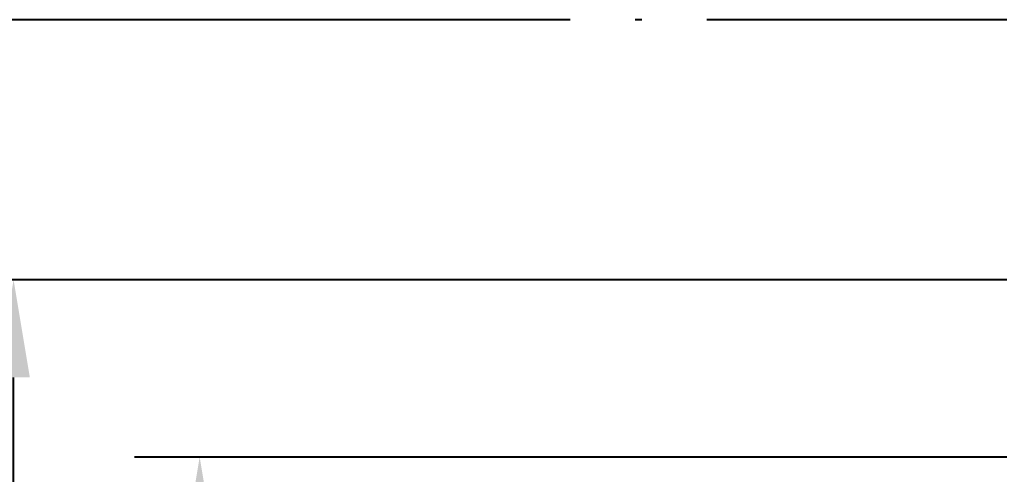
# Model space of a CAD drawing. Extents: x -61205 to 26665, y -81742 to 98141.
# Drawn here: x -39724 to -36712, y -14712 to -13313 of the extents above; entities that cross this region are included whole.
import ezdxf

# ---------------------------------------------------------------- set-up
doc = ezdxf.new("R2010")
doc.units = 0
doc.header["$LTSCALE"] = 1000
doc.header["$MEASUREMENT"] = 0
doc.linetypes.add('CENTER', pattern=[2, 1.25, -0.25, 0.25, -0.25])
doc.linetypes.add('DOTE', pattern=[2.42, 2, -0.2, 0.02, -0.2])
doc.layers.get('DEFPOINTS').update_dxf_attribs({"linetype": 'CONTINUOUS'})
doc.layers.add('08', color=1, linetype='CONTINUOUS')
doc.layers.add('DOTE', color=7, linetype='CENTER')
doc.styles.add('intecad', font='geditxt.shx', dxfattribs={"width": 0.667, "bigfont": 'hzfs_1.shx'})
doc.dimstyles.new('INTE$0', dxfattribs={"dimscale": 100, "dimtxt": 3.5, "dimasz": 3, "dimexe": 2, "dimexo": 0, "dimgap": 1, "dimtad": 1, "dimdsep": 46, "dimtxsty": 'intecad', "dimcen": 0, "dimclrd": 7, "dimclre": 7, "dimclrt": 6, "dimadec": 0, "dimazin": 2, "dimtp": 0.1, "dimtm": 0.1, "dimtfac": 0.71, "dimtix": 1, "dimtmove": 0, "dimatfit": 3, "dimfxl": 1, "dimlwd": -1, "dimlwe": -1, "dimarcsym": 0})

# ---------------------------------------------------------------- blocks, each defined once
blk = doc.blocks.new('*D205')
at = {"layer": '08', "color": 7, "transparency": 16777216}
for p, q in [((-35012.3, -14658.3), (-39370.7, -14658.3)), ((-39170.7, -17013.3), (-39170.7, -14958.3)), ((-38369.8, -17313.3), (-39370.7, -17313.3))]:
    blk.add_line(p, q, dxfattribs=at)
for points in [[(-39220.7, -14958.3), (-39120.7, -14958.3), (-39170.7, -14658.3)], [(-39220.7, -17013.3), (-39120.7, -17013.3), (-39170.7, -17313.3)]]:
    blk.add_solid(points, dxfattribs=at)
at = {"layer": 'DEFPOINTS', "color": 0, "transparency": 16777216}
for p in [(-39170.7, -14658.3), (-35012.3, -14658.3), (-38369.8, -17313.3)]:
    blk.add_point(p, dxfattribs=at)
at = {"layer": '08', "color": 6, "transparency": 16777216, "insert": (-39445.7, -15985.8), "char_height": 350, "attachment_point": 5, "rotation": 90, "style": 'intecad'}
blk.add_mtext('2655', dxfattribs=at)
blk = doc.blocks.new('*D206')
at = {"layer": '08', "color": 7, "transparency": 16777216}
for p, q in [((-35543.3, -14113.3), (-39942.7, -14113.3)), ((-39742.7, -17013.3), (-39742.7, -14413.3)), ((-38369.8, -17313.3), (-39942.7, -17313.3))]:
    blk.add_line(p, q, dxfattribs=at)
for points in [[(-39792.7, -14413.3), (-39692.7, -14413.3), (-39742.7, -14113.3)], [(-39792.7, -17013.3), (-39692.7, -17013.3), (-39742.7, -17313.3)]]:
    blk.add_solid(points, dxfattribs=at)
at = {"layer": 'DEFPOINTS', "color": 0, "transparency": 16777216}
for p in [(-39742.7, -14113.3), (-35543.3, -14113.3), (-38369.8, -17313.3)]:
    blk.add_point(p, dxfattribs=at)
at = {"layer": '08', "color": 6, "transparency": 16777216, "insert": (-40017.7, -15713.3), "char_height": 350, "attachment_point": 5, "rotation": 90, "style": 'intecad'}
blk.add_mtext('3200', dxfattribs=at)

msp = doc.modelspace()

# ---------------------------------------------------------------- linework, layer by layer
at = {"layer": 'DOTE', "linetype": 'DOTE'}
msp.add_line((-44871.916, -13313.339), (-22884.906, -13313.339), dxfattribs=at)

# ---------------------------------------------------------------- dimensions: what is measured, and where the dimension line sits
at = {"layer": '08'}
for base, p2, picture, middle in [((-39742.707, -14113.339), (-35543.309, -14113.339), '*D206', (-40017.707, -15713.339)), ((-39170.692, -14658.339), (-35012.281, -14658.339), '*D205', (-39445.692, -15985.839))]:
    dim = msp.add_linear_dim(base=base, p1=(-38369.809, -17313.339), p2=p2, angle=90, dimstyle='INTE$0', override={"dimtmove": 1}, dxfattribs=at)
    dim.commit()
    dim.dimension.update_dxf_attribs({"geometry": picture, "text_midpoint": middle})

doc.saveas('drawing.dxf')
